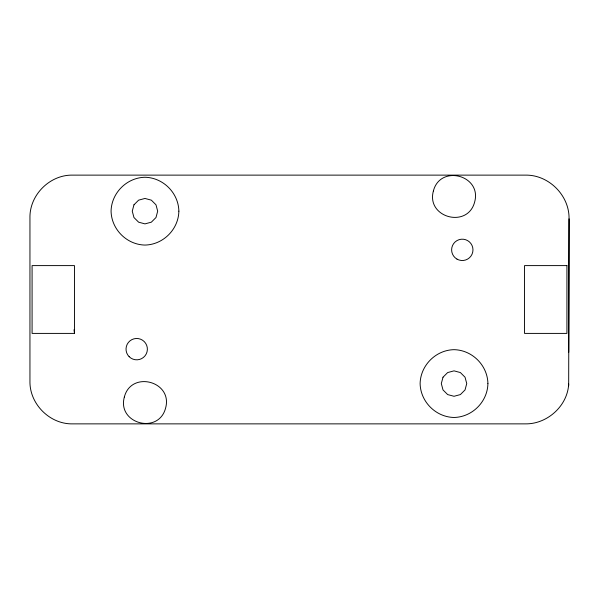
<?xml version="1.0" encoding="UTF-8"?>
<svg xmlns="http://www.w3.org/2000/svg" width="599" height="599" viewBox="0 0 599 599"><rect width="100%" height="100%" fill="white"/><g stroke="black" fill="none" stroke-linecap="round" stroke-linejoin="round"><path stroke-width="0.9" d="M568.676 385.861L569.05 218.83C569.544 195.469 548.706 174.631 525.338 175.125L72.651 175.125C49.829 174.638 29.471 194.997 29.95 217.826L29.95 381.174C29.471 403.996 49.822 424.347 72.636 423.867L525.338 423.867C547.172 424.242 567.605 405.935 568.683 383.996M568.75 352.272L569.05 218.83M74.463 333.403L32.084 333.403L32.084 265.604L74.463 265.604L74.463 333.403L74.006 329.742M124.352 397.002C116.902 423.703 158.698 434.904 165.601 408.054C173.044 381.353 131.256 370.152 124.352 397.002M433.399 190.946C425.956 217.647 467.744 228.848 474.648 201.998C482.098 175.297 440.302 164.096 433.399 190.946M178.869 211.162C178.517 229.372 163.183 244.699 144.973 245.066C126.771 244.699 111.444 229.365 111.07 211.162C111.444 192.96 126.771 177.618 144.973 177.267C163.175 177.618 178.517 192.96 178.869 211.162M487.915 383.57C487.564 401.779 472.229 417.099 454.027 417.473C435.817 417.099 420.491 401.772 420.116 383.57C420.491 365.368 435.817 350.026 454.027 349.674C472.222 350.026 487.564 365.368 487.915 383.57M133.959 204.813L132.259 211.162L133.959 217.527L138.616 222.177L144.973 223.876L151.337 222.177L155.995 217.527L157.687 211.162L155.995 204.813L151.337 200.156L144.973 198.449L138.616 200.156L133.959 204.813M443.005 377.213L441.313 383.57L443.005 389.927L447.663 394.584L454.027 396.283L460.384 394.584L465.041 389.927L466.741 383.57L465.041 377.213L460.384 372.563L454.027 370.856L447.663 372.563L443.005 377.213M566.916 265.604L524.537 265.604L524.537 333.403L566.916 333.403L566.916 265.604M129.152 356.697A10.677 10.677 0 0 0 147.017 351.913A10.677 10.677 0 0 0 133.936 338.839A10.677 10.677 0 0 0 129.152 356.697M456.962 259.097A10.677 10.677 0 0 0 472.97 249.85A10.677 10.677 0 0 0 456.962 240.603A10.677 10.677 0 0 0 456.962 259.097"/></g></svg>
